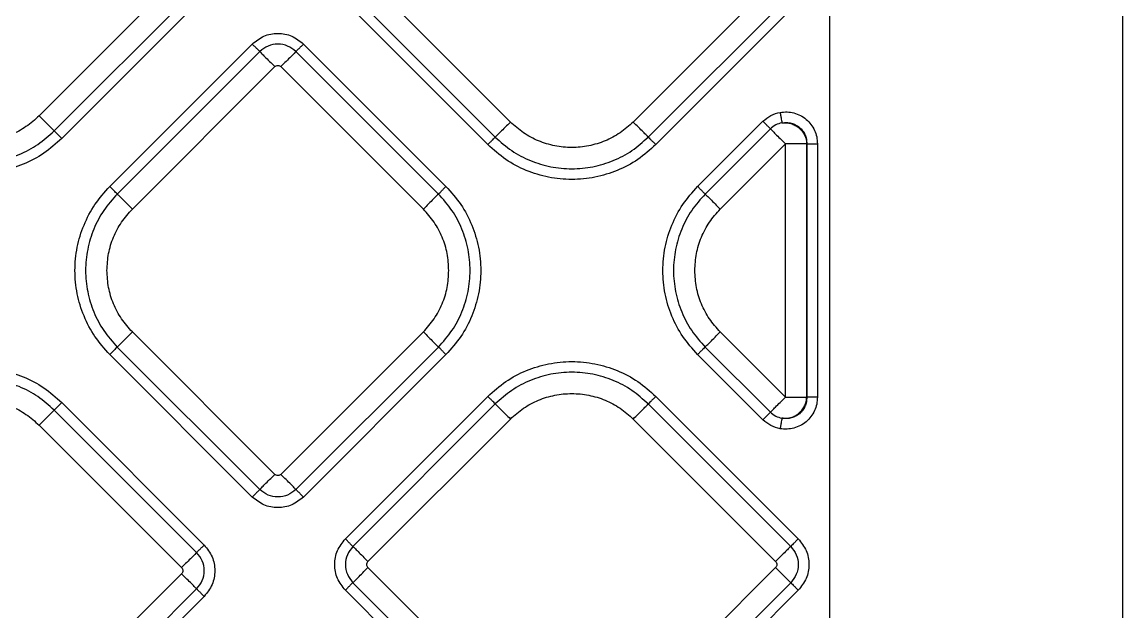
# Model space of a CAD drawing. Extents: x 939 to 1039, y 781 to 934.
# Drawn here: x 971.01 to 976.1, y 839.91 to 842.64 of the extents above; entities that cross this region are included whole.
import ezdxf

# ---------------------------------------------------------------- set-up
doc = ezdxf.new("R2010")
doc.units = 0
doc.header["$MEASUREMENT"] = 0
doc.layers.add('1', color=4, linetype='Continuous')

# ---------------------------------------------------------------- blocks, each defined once
blk = doc.blocks.new('Envoy')
at = {"layer": '1', "color": 3, "linetype": 'Continuous', "lineweight": 25}
for p, q in [((37.4462, 37.5506), (37.4462, 46.4894)), ((36.0909, 37.5506), (36.0909, 45.9918)), ((33.0916, 43.6923), (32.4327, 43.0334)), ((34.6126, 43.0049), (33.9537, 43.6638)), ((35.8395, 43.6638), (35.1807, 43.0049)), ((32.5025, 42.9637), (33.1613, 43.6225)), ((33.884, 43.594), (34.5429, 42.9352)), ((35.2504, 42.9352), (35.9093, 43.594)), ((33.1961, 43.5877), (32.5373, 42.9289)), ((34.508, 42.9003), (33.8492, 43.5592)), ((35.9441, 43.5592), (35.2853, 42.9003)), ((32.7594, 42.7068), (33.4182, 43.3656)), ((33.6557, 43.3656), (34.3145, 42.7068)), ((33.4531, 43.3308), (32.7942, 42.672)), ((34.2796, 42.672), (33.6208, 43.3308)), ((32.8639, 42.6022), (33.5228, 43.2611)), ((33.5511, 43.2611), (34.2099, 42.6022)), ((35.4788, 42.7068), (35.7804, 43.0083)), ((35.8152, 42.9735), (35.5137, 42.6719)), ((35.5834, 42.6022), (35.885, 42.9037)), ((35.885, 41.7325), (35.885, 42.9037)), ((35.9834, 42.9037), (35.9836, 42.904)), ((35.9834, 42.9037), (35.9834, 41.7325)), ((35.9836, 41.7323), (35.9836, 42.904)), ((36.0329, 42.904), (36.0329, 41.7323)), ((33.5228, 41.3753), (32.8639, 42.0341)), ((34.2099, 42.0341), (33.5511, 41.3753)), ((35.885, 41.7325), (35.5834, 42.0341)), ((32.7942, 41.9644), (33.4531, 41.3055)), ((33.6208, 41.3055), (34.2796, 41.9644)), ((35.5137, 41.9644), (35.8152, 41.6628)), ((33.4182, 41.2707), (32.7594, 41.9295)), ((34.3145, 41.9295), (33.6557, 41.2707)), ((35.7804, 41.628), (35.4788, 41.9295)), ((33.8492, 41.0772), (34.508, 41.736)), ((35.2853, 41.736), (35.9441, 41.0772)), ((35.9836, 41.7323), (35.9834, 41.7325)), ((33.1613, 41.0138), (32.5024, 41.6726)), ((32.5373, 41.7075), (33.1961, 41.0486)), ((34.5429, 41.7011), (33.8841, 41.0423)), ((35.9093, 41.0423), (35.2505, 41.7011)), ((33.9538, 40.9726), (34.6126, 41.6314)), ((35.1807, 41.6314), (35.8396, 40.9726)), ((32.4327, 41.6029), (33.0915, 40.944)), ((33.0915, 40.9158), (32.4327, 40.2569)), ((34.6126, 40.2854), (33.9538, 40.9443)), ((35.8396, 40.9443), (35.1807, 40.2854)), ((32.5024, 40.1872), (33.1613, 40.846)), ((33.8841, 40.8745), (34.5429, 40.2157)), ((35.2505, 40.2157), (35.9093, 40.8745)), ((33.1961, 40.8112), (32.5373, 40.1523)), ((34.508, 40.1809), (33.8492, 40.8397)), ((35.9441, 40.8397), (35.2853, 40.1809))]:
    blk.add_line(p, q, dxfattribs=at)
for points, knots in [([(33.4182, 43.3656), (33.4355, 43.3794), (33.4703, 43.4068), (33.5369, 43.4188), (33.6036, 43.4068), (33.6383, 43.3794), (33.6557, 43.3656)], [0, 0, 0, 0, 0.250071, 0.500016, 0.749931, 1, 1, 1, 1]), ([(33.4531, 43.3308), (33.4519, 43.3319), (33.4497, 43.3341), (33.4414, 43.3424), (33.4306, 43.3532), (33.4223, 43.3615), (33.4182, 43.3656)], [0, 0, 0, 0, 0.249999, 0.4999937, 0.7500033, 1, 1, 1, 1]), ([(33.6208, 43.3308), (33.6085, 43.3405), (33.584, 43.3598), (33.5369, 43.3684), (33.4899, 43.3598), (33.4653, 43.3405), (33.4531, 43.3308)], [0, 0, 0, 0, 0.249861, 0.499985, 0.750127, 1, 1, 1, 1]), ([(33.6208, 43.3308), (33.6219, 43.3319), (33.6241, 43.3341), (33.6324, 43.3424), (33.6432, 43.3532), (33.6515, 43.3615), (33.6557, 43.3656)], [0, 0, 0, 0, 0.249994, 0.499995, 0.749993, 1, 1, 1, 1]), ([(33.4531, 43.3308), (33.4553, 43.3286), (33.4597, 43.3242), (33.4763, 43.3076), (33.4979, 43.2859), (33.5145, 43.2694), (33.5228, 43.2611)], [0, 0, 0, 0, 0.249994, 0.500003, 0.750001, 1, 1, 1, 1]), ([(33.6208, 43.3308), (33.6186, 43.3286), (33.6141, 43.3242), (33.5975, 43.3076), (33.5759, 43.2859), (33.5593, 43.2694), (33.5511, 43.2611)], [0, 0, 0, 0, 0.249996, 0.500002, 0.750001, 1, 1, 1, 1]), ([(33.5228, 43.2611), (33.5248, 43.2627), (33.529, 43.266), (33.5369, 43.2674), (33.5448, 43.266), (33.549, 43.2627), (33.5511, 43.2611)], [0, 0, 0, 0, 0.2502319, 0.4999816, 0.7497681, 1, 1, 1, 1]), ([(35.7804, 43.0083), (35.7921, 43.0183), (35.8156, 43.0383), (35.8455, 43.0458), (35.8605, 43.0496)], [0, 0, 0, 0, 0.5, 1, 1, 1, 1]), ([(35.8605, 43.0496), (35.8711, 43.0507), (35.8924, 43.053), (35.9245, 43.0478), (35.9547, 43.0362), (35.9816, 43.0182), (36.004, 42.9946), (36.0204, 42.9668), (36.0309, 42.9361), (36.0322, 42.9146), (36.0329, 42.904)], [0, 0, 0, 0, 0.124584, 0.24948, 0.374625, 0.499931, 0.625236, 0.750421, 0.875369, 1, 1, 1, 1]), ([(35.8605, 43.0496), (35.8614, 43.0438), (35.8634, 43.0323), (35.8659, 43.0172), (35.8679, 43.0056), (35.8684, 43.0025), (35.8686, 43.001)], [0, 0, 0, 0, 0.249999, 0.500011, 0.750004, 1, 1, 1, 1]), ([(32.4327, 43.0334), (32.4131, 43.0159), (32.3738, 42.9808), (32.3033, 42.9441), (32.2276, 42.9209), (32.1487, 42.9132), (32.0698, 42.9209), (31.9941, 42.9441), (31.9236, 42.9808), (31.8843, 43.0159), (31.8646, 43.0334)], [0, 0, 0, 0, 0.125001, 0.25, 0.374999, 0.5, 0.625001, 0.75, 0.874999, 1, 1, 1, 1]), ([(32.5025, 42.9637), (32.5003, 42.9659), (32.4958, 42.9704), (32.4792, 42.987), (32.4576, 43.0086), (32.441, 43.0252), (32.4327, 43.0334)], [0, 0, 0, 0, 0.249996, 0.500003, 0.750001, 1, 1, 1, 1]), ([(34.6126, 43.0049), (34.6043, 42.9966), (34.5877, 42.9801), (34.5661, 42.9584), (34.5495, 42.9418), (34.5451, 42.9374), (34.5429, 42.9352)], [0, 0, 0, 0, 0.249999, 0.499999, 0.750004, 1, 1, 1, 1]), ([(35.1807, 43.0049), (35.1611, 42.9874), (35.1218, 42.9523), (35.0512, 42.9156), (34.9756, 42.8924), (34.8966, 42.8847), (34.8177, 42.8924), (34.742, 42.9156), (34.6715, 42.9523), (34.6322, 42.9874), (34.6126, 43.0049)], [0, 0, 0, 0, 0.125001, 0.25, 0.374999, 0.5, 0.624999, 0.75, 0.874999, 1, 1, 1, 1]), ([(35.2504, 42.9352), (35.2482, 42.9374), (35.2438, 42.9418), (35.2272, 42.9584), (35.2055, 42.9801), (35.189, 42.9966), (35.1807, 43.0049)], [0, 0, 0, 0, 0.249994, 0.500002, 0.750001, 1, 1, 1, 1]), ([(35.8152, 42.9735), (35.8141, 42.9746), (35.8119, 42.9768), (35.8036, 42.9851), (35.7928, 42.9959), (35.7845, 43.0042), (35.7804, 43.0083)], [0, 0, 0, 0, 0.249998, 0.499987, 0.750001, 1, 1, 1, 1]), ([(35.8686, 43.001), (35.8587, 42.9985), (35.8387, 42.9935), (35.8231, 42.9801), (35.8152, 42.9735)], [0, 0, 0, 0, 0.499995, 1, 1, 1, 1]), ([(35.8686, 43.001), (35.8761, 43.0019), (35.8904, 43.0036), (35.9121, 43.0004), (35.9322, 42.9929), (35.9502, 42.9809), (35.9651, 42.9652), (35.9758, 42.9467), (35.9826, 42.9259), (35.9833, 42.9114), (35.9836, 42.904)], [0, 0, 0, 0, 0.13001, 0.251269, 0.377253, 0.500186, 0.623303, 0.748983, 0.870382, 1, 1, 1, 1]), ([(35.8686, 43.001), (35.8756, 43.0015), (35.8895, 43.0025), (35.9104, 42.9983), (35.9301, 42.9902), (35.9478, 42.9781), (35.9626, 42.9627), (35.9739, 42.9446), (35.9814, 42.9246), (35.9828, 42.9107), (35.9834, 42.9037)], [0, 0, 0, 0, 0.125004, 0.249998, 0.374999, 0.500004, 0.625003, 0.750003, 0.875001, 1, 1, 1, 1]), ([(31.7949, 42.9637), (31.8194, 42.9419), (31.8683, 42.8982), (31.9561, 42.8524), (32.0504, 42.8236), (32.1487, 42.814), (32.247, 42.8236), (32.3412, 42.8524), (32.429, 42.8982), (32.478, 42.9419), (32.5025, 42.9637)], [0, 0, 0, 0, 0.125, 0.25, 0.375, 0.5, 0.625, 0.75, 0.875, 1, 1, 1, 1]), ([(32.5025, 42.9637), (32.5036, 42.9626), (32.5058, 42.9604), (32.5141, 42.9521), (32.5249, 42.9413), (32.5332, 42.933), (32.5373, 42.9289)], [0, 0, 0, 0, 0.249994, 0.499991, 0.749989, 1, 1, 1, 1]), ([(34.508, 42.9003), (34.5121, 42.9045), (34.5204, 42.9128), (34.5312, 42.9236), (34.5395, 42.9319), (34.5418, 42.9341), (34.5429, 42.9352)], [0, 0, 0, 0, 0.250002, 0.500005, 0.750002, 1, 1, 1, 1]), ([(34.5429, 42.9352), (34.5673, 42.9134), (34.6163, 42.8697), (34.7041, 42.8239), (34.7984, 42.7951), (34.8966, 42.7855), (34.9949, 42.7951), (35.0892, 42.8239), (35.177, 42.8697), (35.226, 42.9134), (35.2504, 42.9352)], [0, 0, 0, 0, 0.125, 0.25, 0.375, 0.5, 0.625, 0.749999, 0.875001, 1, 1, 1, 1]), ([(35.2504, 42.9352), (35.2515, 42.9341), (35.2538, 42.9319), (35.2621, 42.9236), (35.2729, 42.9128), (35.2812, 42.9045), (35.2853, 42.9003)], [0, 0, 0, 0, 0.249995, 0.499989, 0.74999, 1, 1, 1, 1]), ([(35.8152, 42.9735), (35.8175, 42.9712), (35.8219, 42.9668), (35.8385, 42.9502), (35.8601, 42.9286), (35.8767, 42.912), (35.885, 42.9037)], [0, 0, 0, 0, 0.249995, 0.500003, 0.750002, 1, 1, 1, 1]), ([(32.5373, 42.9289), (32.5104, 42.9049), (32.4567, 42.8569), (32.3602, 42.8066), (32.2566, 42.7749), (32.1487, 42.7644), (32.0407, 42.7749), (31.9372, 42.8066), (31.8407, 42.8569), (31.7869, 42.9049), (31.76, 42.9289)], [0, 0, 0, 0, 0.125001, 0.25, 0.374999, 0.5, 0.625001, 0.75, 0.874999, 1, 1, 1, 1]), ([(35.2853, 42.9003), (35.2584, 42.8764), (35.2046, 42.8284), (35.1082, 42.7781), (35.0046, 42.7464), (34.8966, 42.7358), (34.7887, 42.7464), (34.6851, 42.7781), (34.5886, 42.8284), (34.5349, 42.8764), (34.508, 42.9003)], [0, 0, 0, 0, 0.125, 0.25, 0.375, 0.500001, 0.625, 0.750001, 0.875, 1, 1, 1, 1]), ([(35.9834, 42.9037), (35.9803, 42.9037), (35.9739, 42.9037), (35.9504, 42.9037), (35.9199, 42.9037), (35.8966, 42.9037), (35.885, 42.9037)], [0, 0, 0, 0, 0.2499964, 0.4999935, 0.7499967, 1, 1, 1, 1]), ([(35.9836, 42.904), (35.9852, 42.904), (35.9884, 42.904), (36.0001, 42.904), (36.0154, 42.904), (36.027, 42.904), (36.0329, 42.904)], [0, 0, 0, 0, 0.249981, 0.500004, 0.75001, 1, 1, 1, 1]), ([(32.7594, 41.9295), (32.7354, 41.9564), (32.6874, 42.0102), (32.6371, 42.1067), (32.6054, 42.2102), (32.5949, 42.3182), (32.6054, 42.4261), (32.6371, 42.5297), (32.6874, 42.6262), (32.7354, 42.6799), (32.7594, 42.7068)], [0, 0, 0, 0, 0.125, 0.25, 0.375, 0.5, 0.625, 0.75, 0.875, 1, 1, 1, 1]), ([(32.7942, 42.672), (32.7931, 42.6731), (32.7909, 42.6753), (32.7826, 42.6836), (32.7718, 42.6944), (32.7635, 42.7027), (32.7594, 42.7068)], [0, 0, 0, 0, 0.2499983, 0.4999962, 0.7500006, 1, 1, 1, 1]), ([(34.2796, 42.672), (34.2807, 42.6731), (34.2829, 42.6753), (34.2912, 42.6836), (34.3021, 42.6944), (34.3103, 42.7027), (34.3145, 42.7068)], [0, 0, 0, 0, 0.249998, 0.499987, 0.750001, 1, 1, 1, 1]), ([(34.3145, 42.7068), (34.3385, 42.6799), (34.3864, 42.6262), (34.4367, 42.5297), (34.4684, 42.4261), (34.479, 42.3182), (34.4684, 42.2102), (34.4367, 42.1067), (34.3864, 42.0102), (34.3385, 41.9564), (34.3145, 41.9295)], [0, 0, 0, 0, 0.125, 0.25, 0.375, 0.5, 0.625, 0.75, 0.875, 1, 1, 1, 1]), ([(35.4788, 41.9295), (35.4549, 41.9564), (35.4069, 42.0101), (35.3566, 42.1066), (35.3249, 42.2102), (35.3143, 42.3181), (35.3249, 42.4261), (35.3566, 42.5297), (35.4069, 42.6261), (35.4549, 42.6799), (35.4788, 42.7068)], [0, 0, 0, 0, 0.1250003, 0.2500002, 0.3750001, 0.5, 0.6249999, 0.7499998, 0.875, 1, 1, 1, 1]), ([(35.5137, 42.6719), (35.5126, 42.673), (35.5104, 42.6752), (35.5021, 42.6835), (35.4913, 42.6944), (35.483, 42.7027), (35.4788, 42.7068)], [0, 0, 0, 0, 0.2499983, 0.4999962, 0.7500006, 1, 1, 1, 1]), ([(32.7942, 42.672), (32.7724, 42.6475), (32.7287, 42.5985), (32.6829, 42.5107), (32.6541, 42.4165), (32.6445, 42.3182), (32.6541, 42.2199), (32.6829, 42.1256), (32.7287, 42.0378), (32.7724, 41.9889), (32.7942, 41.9644)], [0, 0, 0, 0, 0.1249997, 0.2499997, 0.3749998, 0.5, 0.6250002, 0.7499999, 0.8750003, 1, 1, 1, 1]), ([(32.7942, 42.672), (32.7964, 42.6697), (32.8009, 42.6653), (32.8175, 42.6487), (32.8391, 42.6271), (32.8557, 42.6105), (32.8639, 42.6022)], [0, 0, 0, 0, 0.249995, 0.499998, 0.749996, 1, 1, 1, 1]), ([(34.2796, 42.672), (34.2774, 42.6697), (34.273, 42.6653), (34.2564, 42.6487), (34.2347, 42.6271), (34.2182, 42.6105), (34.2099, 42.6022)], [0, 0, 0, 0, 0.249995, 0.500003, 0.750002, 1, 1, 1, 1]), ([(34.2796, 41.9644), (34.3015, 41.9889), (34.3451, 42.0378), (34.3909, 42.1256), (34.4198, 42.2199), (34.4294, 42.3182), (34.4198, 42.4165), (34.3909, 42.5107), (34.3451, 42.5985), (34.3015, 42.6475), (34.2796, 42.672)], [0, 0, 0, 0, 0.125, 0.25, 0.375, 0.5, 0.625, 0.75, 0.875, 1, 1, 1, 1]), ([(35.5137, 42.6719), (35.4919, 42.6475), (35.4482, 42.5985), (35.4024, 42.5107), (35.3736, 42.4164), (35.364, 42.3181), (35.3736, 42.2199), (35.4024, 42.1256), (35.4482, 42.0378), (35.4919, 41.9888), (35.5137, 41.9644)], [0, 0, 0, 0, 0.125, 0.25, 0.375, 0.5, 0.625, 0.75, 0.875, 1, 1, 1, 1]), ([(35.5137, 42.6719), (35.5159, 42.6697), (35.5203, 42.6653), (35.5369, 42.6487), (35.5586, 42.627), (35.5752, 42.6105), (35.5834, 42.6022)], [0, 0, 0, 0, 0.249996, 0.500001, 0.750001, 1, 1, 1, 1]), ([(32.7463, 42.3182), (32.7478, 42.3445), (32.7507, 42.3971), (32.7748, 42.4728), (32.8113, 42.5433), (32.8464, 42.5826), (32.8639, 42.6022)], [0, 0, 0, 0, 0.249999, 0.499999, 0.749999, 1, 1, 1, 1]), ([(34.3276, 42.3182), (34.3261, 42.3445), (34.3231, 42.3971), (34.2991, 42.4728), (34.2625, 42.5433), (34.2274, 42.5826), (34.2099, 42.6022)], [0, 0, 0, 0, 0.25, 0.500001, 0.750001, 1, 1, 1, 1]), ([(35.4658, 42.3181), (35.4672, 42.3444), (35.4702, 42.3971), (35.4943, 42.4727), (35.5308, 42.5433), (35.5659, 42.5826), (35.5834, 42.6022)], [0, 0, 0, 0, 0.250001, 0.500001, 0.750001, 1, 1, 1, 1]), ([(32.8639, 42.0341), (32.8464, 42.0538), (32.8113, 42.0931), (32.7748, 42.1636), (32.7507, 42.2393), (32.7478, 42.2919), (32.7463, 42.3182)], [0, 0, 0, 0, 0.250001, 0.500001, 0.750001, 1, 1, 1, 1]), ([(34.2099, 42.0341), (34.2274, 42.0538), (34.2625, 42.0931), (34.2991, 42.1636), (34.3231, 42.2393), (34.3261, 42.2919), (34.3276, 42.3182)], [0, 0, 0, 0, 0.249999, 0.5, 0.75, 1, 1, 1, 1]), ([(35.5834, 42.0341), (35.5659, 42.0537), (35.5308, 42.093), (35.4943, 42.1635), (35.4702, 42.2392), (35.4672, 42.2918), (35.4658, 42.3181)], [0, 0, 0, 0, 0.25, 0.5, 0.75, 1, 1, 1, 1]), ([(32.7942, 41.9644), (32.7964, 41.9666), (32.8009, 41.971), (32.8175, 41.9876), (32.8391, 42.0093), (32.8557, 42.0258), (32.8639, 42.0341)], [0, 0, 0, 0, 0.249995, 0.5, 0.749996, 1, 1, 1, 1]), ([(34.2099, 42.0341), (34.2182, 42.0258), (34.2347, 42.0093), (34.2564, 41.9876), (34.273, 41.971), (34.2774, 41.9666), (34.2796, 41.9644)], [0, 0, 0, 0, 0.249998, 0.499996, 0.750005, 1, 1, 1, 1]), ([(35.5137, 41.9644), (35.5159, 41.9666), (35.5203, 41.971), (35.5369, 41.9876), (35.5586, 42.0092), (35.5752, 42.0258), (35.5834, 42.0341)], [0, 0, 0, 0, 0.249996, 0.500002, 0.750001, 1, 1, 1, 1]), ([(32.7942, 41.9644), (32.7931, 41.9633), (32.7909, 41.9611), (32.7826, 41.9528), (32.7718, 41.9419), (32.7635, 41.9337), (32.7594, 41.9295)], [0, 0, 0, 0, 0.249997, 0.499994, 0.749998, 1, 1, 1, 1]), ([(34.3145, 41.9295), (34.3103, 41.9337), (34.3021, 41.9419), (34.2912, 41.9528), (34.2829, 41.9611), (34.2807, 41.9633), (34.2796, 41.9644)], [0, 0, 0, 0, 0.250001, 0.500015, 0.750004, 1, 1, 1, 1]), ([(35.5137, 41.9644), (35.5126, 41.9632), (35.5104, 41.961), (35.5021, 41.9527), (35.4913, 41.9419), (35.483, 41.9336), (35.4788, 41.9295)], [0, 0, 0, 0, 0.249997, 0.499994, 0.749998, 1, 1, 1, 1]), ([(31.76, 41.7075), (31.7869, 41.7314), (31.8406, 41.7794), (31.9371, 41.8297), (32.0407, 41.8614), (32.1486, 41.872), (32.2566, 41.8614), (32.3602, 41.8297), (32.4566, 41.7794), (32.5104, 41.7314), (32.5373, 41.7075)], [0, 0, 0, 0, 0.125, 0.25, 0.375, 0.500001, 0.625, 0.750001, 0.875, 1, 1, 1, 1]), ([(34.508, 41.736), (34.5349, 41.76), (34.5887, 41.8079), (34.6852, 41.8582), (34.7887, 41.8899), (34.8967, 41.9005), (35.0046, 41.8899), (35.1082, 41.8582), (35.2047, 41.8079), (35.2584, 41.76), (35.2853, 41.736)], [0, 0, 0, 0, 0.125, 0.250001, 0.375, 0.500001, 0.625, 0.750001, 0.875, 1, 1, 1, 1]), ([(32.5024, 41.6726), (32.478, 41.6944), (32.429, 41.7381), (32.3412, 41.7839), (32.2469, 41.8127), (32.1486, 41.8223), (32.0504, 41.8127), (31.9561, 41.7839), (31.8683, 41.7381), (31.8193, 41.6944), (31.7949, 41.6726)], [0, 0, 0, 0, 0.1250003, 0.25, 0.3749997, 0.4999993, 0.6250003, 0.75, 0.8749997, 1, 1, 1, 1]), ([(35.2505, 41.7011), (35.226, 41.7229), (35.177, 41.7666), (35.0892, 41.8124), (34.995, 41.8412), (34.8967, 41.8509), (34.7984, 41.8412), (34.7041, 41.8124), (34.6163, 41.7666), (34.5674, 41.7229), (34.5429, 41.7011)], [0, 0, 0, 0, 0.125, 0.25, 0.375, 0.499999, 0.625, 0.75, 0.875, 1, 1, 1, 1]), ([(31.8646, 41.6029), (31.8842, 41.6204), (31.9235, 41.6555), (31.994, 41.6922), (32.0697, 41.7154), (32.1486, 41.7231), (32.2276, 41.7154), (32.3032, 41.6922), (32.3738, 41.6555), (32.4131, 41.6204), (32.4327, 41.6029)], [0, 0, 0, 0, 0.125, 0.249999, 0.375, 0.500001, 0.625, 0.750001, 0.875, 1, 1, 1, 1]), ([(34.5429, 41.7011), (34.5418, 41.7022), (34.5396, 41.7044), (34.5313, 41.7127), (34.5204, 41.7236), (34.5122, 41.7318), (34.508, 41.736)], [0, 0, 0, 0, 0.249998, 0.499987, 0.750001, 1, 1, 1, 1]), ([(34.6126, 41.6314), (34.6323, 41.6489), (34.6716, 41.684), (34.7421, 41.7207), (34.8178, 41.7439), (34.8967, 41.7516), (34.9756, 41.7439), (35.0513, 41.7207), (35.1218, 41.684), (35.1611, 41.6489), (35.1807, 41.6314)], [0, 0, 0, 0, 0.125, 0.249999, 0.375, 0.500001, 0.625, 0.750001, 0.875, 1, 1, 1, 1]), ([(35.2853, 41.736), (35.2812, 41.7318), (35.2729, 41.7236), (35.2621, 41.7127), (35.2538, 41.7044), (35.2516, 41.7022), (35.2505, 41.7011)], [0, 0, 0, 0, 0.2499987, 0.5000128, 0.7500024, 1, 1, 1, 1]), ([(35.8152, 41.6628), (35.8175, 41.665), (35.8219, 41.6695), (35.8385, 41.6861), (35.8601, 41.7077), (35.8767, 41.7243), (35.885, 41.7325)], [0, 0, 0, 0, 0.249995, 0.500003, 0.750002, 1, 1, 1, 1]), ([(36.0329, 41.7323), (36.0322, 41.7216), (36.0309, 41.7002), (36.0204, 41.6695), (36.004, 41.6417), (35.9816, 41.6181), (35.9547, 41.6001), (35.9245, 41.5885), (35.8924, 41.5833), (35.8711, 41.5855), (35.8605, 41.5867)], [0, 0, 0, 0, 0.124632, 0.249581, 0.374763, 0.500069, 0.625375, 0.750515, 0.875411, 1, 1, 1, 1]), ([(35.8686, 41.6353), (35.8756, 41.6348), (35.8895, 41.6338), (35.9104, 41.638), (35.9301, 41.6461), (35.9478, 41.6582), (35.9626, 41.6736), (35.9739, 41.6917), (35.9814, 41.7117), (35.9828, 41.7256), (35.9834, 41.7325)], [0, 0, 0, 0, 0.124997, 0.249998, 0.375, 0.499998, 0.625001, 0.750001, 0.875001, 1, 1, 1, 1]), ([(35.9836, 41.7323), (35.9833, 41.7249), (35.9826, 41.7104), (35.9758, 41.6896), (35.9651, 41.671), (35.9502, 41.6553), (35.9322, 41.6434), (35.9121, 41.6359), (35.8904, 41.6326), (35.8761, 41.6344), (35.8686, 41.6353)], [0, 0, 0, 0, 0.129624, 0.251017, 0.376706, 0.499812, 0.622754, 0.74873, 0.86999, 1, 1, 1, 1]), ([(35.885, 41.7325), (35.8966, 41.7325), (35.9199, 41.7325), (35.9504, 41.7325), (35.9739, 41.7325), (35.9803, 41.7325), (35.9834, 41.7325)], [0, 0, 0, 0, 0.250003, 0.500007, 0.750004, 1, 1, 1, 1]), ([(36.0329, 41.7323), (36.027, 41.7323), (36.0154, 41.7323), (36.0001, 41.7323), (35.9884, 41.7323), (35.9852, 41.7323), (35.9836, 41.7323)], [0, 0, 0, 0, 0.24999, 0.499996, 0.750019, 1, 1, 1, 1]), ([(32.5024, 41.6726), (32.5002, 41.6704), (32.4958, 41.666), (32.4792, 41.6494), (32.4575, 41.6277), (32.441, 41.6112), (32.4327, 41.6029)], [0, 0, 0, 0, 0.249995, 0.500003, 0.749996, 1, 1, 1, 1]), ([(32.5024, 41.6726), (32.5035, 41.6737), (32.5058, 41.6759), (32.514, 41.6842), (32.5249, 41.695), (32.5332, 41.7033), (32.5373, 41.7075)], [0, 0, 0, 0, 0.249997, 0.499986, 0.749999, 1, 1, 1, 1]), ([(34.5429, 41.7011), (34.5451, 41.6989), (34.5495, 41.6945), (34.5661, 41.6779), (34.5878, 41.6562), (34.6043, 41.6397), (34.6126, 41.6314)], [0, 0, 0, 0, 0.249995, 0.500003, 0.750002, 1, 1, 1, 1]), ([(35.1807, 41.6314), (35.189, 41.6397), (35.2056, 41.6562), (35.2272, 41.6779), (35.2438, 41.6945), (35.2483, 41.6989), (35.2505, 41.7011)], [0, 0, 0, 0, 0.249998, 0.499997, 0.750005, 1, 1, 1, 1]), ([(35.8152, 41.6628), (35.8141, 41.6617), (35.8119, 41.6595), (35.8036, 41.6512), (35.7928, 41.6404), (35.7845, 41.6321), (35.7804, 41.628)], [0, 0, 0, 0, 0.249998, 0.499987, 0.750001, 1, 1, 1, 1]), ([(35.8152, 41.6628), (35.8231, 41.6562), (35.8387, 41.6428), (35.8587, 41.6378), (35.8686, 41.6353)], [0, 0, 0, 0, 0.500005, 1, 1, 1, 1]), ([(35.8605, 41.5867), (35.8455, 41.5904), (35.8156, 41.598), (35.7921, 41.618), (35.7804, 41.628)], [0, 0, 0, 0, 0.5, 1, 1, 1, 1]), ([(35.8686, 41.6353), (35.8684, 41.6338), (35.8679, 41.6307), (35.8659, 41.6191), (35.8634, 41.604), (35.8614, 41.5925), (35.8605, 41.5867)], [0, 0, 0, 0, 0.249997, 0.499991, 0.750004, 1, 1, 1, 1]), ([(33.4531, 41.3055), (33.4553, 41.3078), (33.4597, 41.3122), (33.4763, 41.3288), (33.4979, 41.3504), (33.5145, 41.367), (33.5228, 41.3753)], [0, 0, 0, 0, 0.249994, 0.500003, 0.750001, 1, 1, 1, 1]), ([(33.5511, 41.3753), (33.549, 41.3736), (33.5448, 41.3704), (33.5369, 41.3689), (33.529, 41.3704), (33.5248, 41.3736), (33.5228, 41.3753)], [0, 0, 0, 0, 0.250232, 0.500018, 0.749768, 1, 1, 1, 1]), ([(33.6208, 41.3055), (33.6186, 41.3078), (33.6141, 41.3122), (33.5975, 41.3288), (33.5759, 41.3504), (33.5593, 41.367), (33.5511, 41.3753)], [0, 0, 0, 0, 0.249996, 0.500003, 0.750001, 1, 1, 1, 1]), ([(33.4531, 41.3055), (33.4519, 41.3044), (33.4497, 41.3022), (33.4414, 41.2939), (33.4306, 41.2831), (33.4223, 41.2748), (33.4182, 41.2707)], [0, 0, 0, 0, 0.249999, 0.499994, 0.750005, 1, 1, 1, 1]), ([(33.6208, 41.3055), (33.6085, 41.2959), (33.584, 41.2765), (33.5369, 41.2679), (33.4899, 41.2765), (33.4653, 41.2959), (33.4531, 41.3055)], [0, 0, 0, 0, 0.249861, 0.499985, 0.750127, 1, 1, 1, 1]), ([(33.6557, 41.2707), (33.6515, 41.2748), (33.6432, 41.2831), (33.6324, 41.2939), (33.6241, 41.3022), (33.6219, 41.3044), (33.6208, 41.3055)], [0, 0, 0, 0, 0.250006, 0.500005, 0.750006, 1, 1, 1, 1]), ([(33.6557, 41.2707), (33.6383, 41.257), (33.6036, 41.2295), (33.5369, 41.2175), (33.4703, 41.2295), (33.4355, 41.257), (33.4182, 41.2707)], [0, 0, 0, 0, 0.250069, 0.499984, 0.749929, 1, 1, 1, 1]), ([(33.1613, 41.0138), (33.1624, 41.0149), (33.1646, 41.0171), (33.1729, 41.0254), (33.1837, 41.0362), (33.192, 41.0445), (33.1961, 41.0486)], [0, 0, 0, 0, 0.249998, 0.499991, 0.750007, 1, 1, 1, 1]), ([(33.1961, 41.0486), (33.2098, 41.0313), (33.2373, 40.9965), (33.2493, 40.9299), (33.2373, 40.8633), (33.2098, 40.8285), (33.1961, 40.8112)], [0, 0, 0, 0, 0.25007, 0.500016, 0.749931, 1, 1, 1, 1]), ([(33.8492, 40.8397), (33.8355, 40.857), (33.808, 40.8918), (33.796, 40.9584), (33.808, 41.0251), (33.8355, 41.0598), (33.8492, 41.0772)], [0, 0, 0, 0, 0.25007, 0.500017, 0.749932, 1, 1, 1, 1]), ([(33.8841, 41.0423), (33.8829, 41.0434), (33.8807, 41.0456), (33.8724, 41.0539), (33.8616, 41.0647), (33.8533, 41.073), (33.8492, 41.0772)], [0, 0, 0, 0, 0.2499983, 0.4999896, 0.7499957, 1, 1, 1, 1]), ([(35.9441, 41.0772), (35.94, 41.073), (35.9317, 41.0647), (35.9209, 41.0539), (35.9126, 41.0456), (35.9104, 41.0434), (35.9093, 41.0423)], [0, 0, 0, 0, 0.250004, 0.50001, 0.750002, 1, 1, 1, 1]), ([(35.9441, 41.0772), (35.9579, 41.0598), (35.9853, 41.0251), (35.9974, 40.9584), (35.9853, 40.8918), (35.9579, 40.857), (35.9441, 40.8397)], [0, 0, 0, 0, 0.250068, 0.499983, 0.74993, 1, 1, 1, 1]), ([(33.1613, 41.0138), (33.1591, 41.0116), (33.1546, 41.0071), (33.138, 40.9905), (33.1164, 40.9689), (33.0998, 40.9523), (33.0915, 40.944)], [0, 0, 0, 0, 0.249994, 0.500002, 0.750001, 1, 1, 1, 1]), ([(33.1613, 40.846), (33.1709, 40.8583), (33.1903, 40.8828), (33.1989, 40.9299), (33.1903, 40.977), (33.1709, 41.0015), (33.1613, 41.0138)], [0, 0, 0, 0, 0.249862, 0.499986, 0.750123, 1, 1, 1, 1]), ([(33.8841, 41.0423), (33.8744, 41.03), (33.855, 41.0055), (33.8465, 40.9584), (33.855, 40.9114), (33.8744, 40.8868), (33.8841, 40.8745)], [0, 0, 0, 0, 0.249863, 0.499987, 0.750122, 1, 1, 1, 1]), ([(33.8841, 41.0423), (33.8863, 41.0401), (33.8907, 41.0356), (33.9073, 41.019), (33.9289, 40.9974), (33.9455, 40.9808), (33.9538, 40.9726)], [0, 0, 0, 0, 0.249994, 0.500003, 0.750001, 1, 1, 1, 1]), ([(35.9093, 41.0423), (35.9071, 41.0401), (35.9027, 41.0356), (35.8861, 41.019), (35.8644, 40.9974), (35.8479, 40.9808), (35.8396, 40.9726)], [0, 0, 0, 0, 0.249994, 0.500003, 0.750001, 1, 1, 1, 1]), ([(35.9093, 41.0423), (35.919, 41.03), (35.9383, 41.0055), (35.9469, 40.9584), (35.9383, 40.9114), (35.919, 40.8868), (35.9093, 40.8745)], [0, 0, 0, 0, 0.249863, 0.499987, 0.750122, 1, 1, 1, 1]), ([(33.9538, 40.9443), (33.9521, 40.9463), (33.9489, 40.9505), (33.9474, 40.9584), (33.9489, 40.9663), (33.9521, 40.9705), (33.9538, 40.9726)], [0, 0, 0, 0, 0.250219, 0.500001, 0.749774, 1, 1, 1, 1]), ([(35.8396, 40.9726), (35.8412, 40.9705), (35.8445, 40.9663), (35.8459, 40.9584), (35.8445, 40.9505), (35.8412, 40.9463), (35.8396, 40.9443)], [0, 0, 0, 0, 0.250226, 0.499999, 0.749781, 1, 1, 1, 1]), ([(33.0915, 40.944), (33.0932, 40.942), (33.0964, 40.9378), (33.0979, 40.9299), (33.0964, 40.922), (33.0932, 40.9178), (33.0915, 40.9158)], [0, 0, 0, 0, 0.250218, 0.5, 0.749782, 1, 1, 1, 1]), ([(33.1613, 40.846), (33.1591, 40.8483), (33.1546, 40.8527), (33.138, 40.8693), (33.1164, 40.8909), (33.0998, 40.9075), (33.0915, 40.9158)], [0, 0, 0, 0, 0.249994, 0.500002, 0.750001, 1, 1, 1, 1]), ([(33.8841, 40.8745), (33.8863, 40.8768), (33.8907, 40.8812), (33.9073, 40.8978), (33.9289, 40.9194), (33.9455, 40.936), (33.9538, 40.9443)], [0, 0, 0, 0, 0.249993, 0.500003, 0.75, 1, 1, 1, 1]), ([(35.9093, 40.8745), (35.9071, 40.8768), (35.9027, 40.8812), (35.8861, 40.8978), (35.8644, 40.9194), (35.8479, 40.936), (35.8396, 40.9443)], [0, 0, 0, 0, 0.249993, 0.500003, 0.75, 1, 1, 1, 1]), ([(33.1613, 40.846), (33.1624, 40.8449), (33.1646, 40.8427), (33.1729, 40.8344), (33.1837, 40.8236), (33.192, 40.8153), (33.1961, 40.8112)], [0, 0, 0, 0, 0.249998, 0.499991, 0.750007, 1, 1, 1, 1]), ([(33.8841, 40.8745), (33.8829, 40.8734), (33.8807, 40.8712), (33.8724, 40.8629), (33.8616, 40.8521), (33.8533, 40.8438), (33.8492, 40.8397)], [0, 0, 0, 0, 0.249997, 0.49999, 0.749996, 1, 1, 1, 1]), ([(35.9093, 40.8745), (35.9104, 40.8734), (35.9126, 40.8712), (35.9209, 40.8629), (35.9317, 40.8521), (35.94, 40.8438), (35.9441, 40.8397)], [0, 0, 0, 0, 0.249997, 0.49999, 0.749996, 1, 1, 1, 1])]:
    blk.add_open_spline(points, degree=3, knots=knots, dxfattribs=at)

msp = doc.modelspace()

# ---------------------------------------------------------------- block references
at = {"layer": '1'}
msp.add_blockref('Envoy', (938.6538, 799.1744), dxfattribs=at)

doc.saveas('drawing.dxf')
